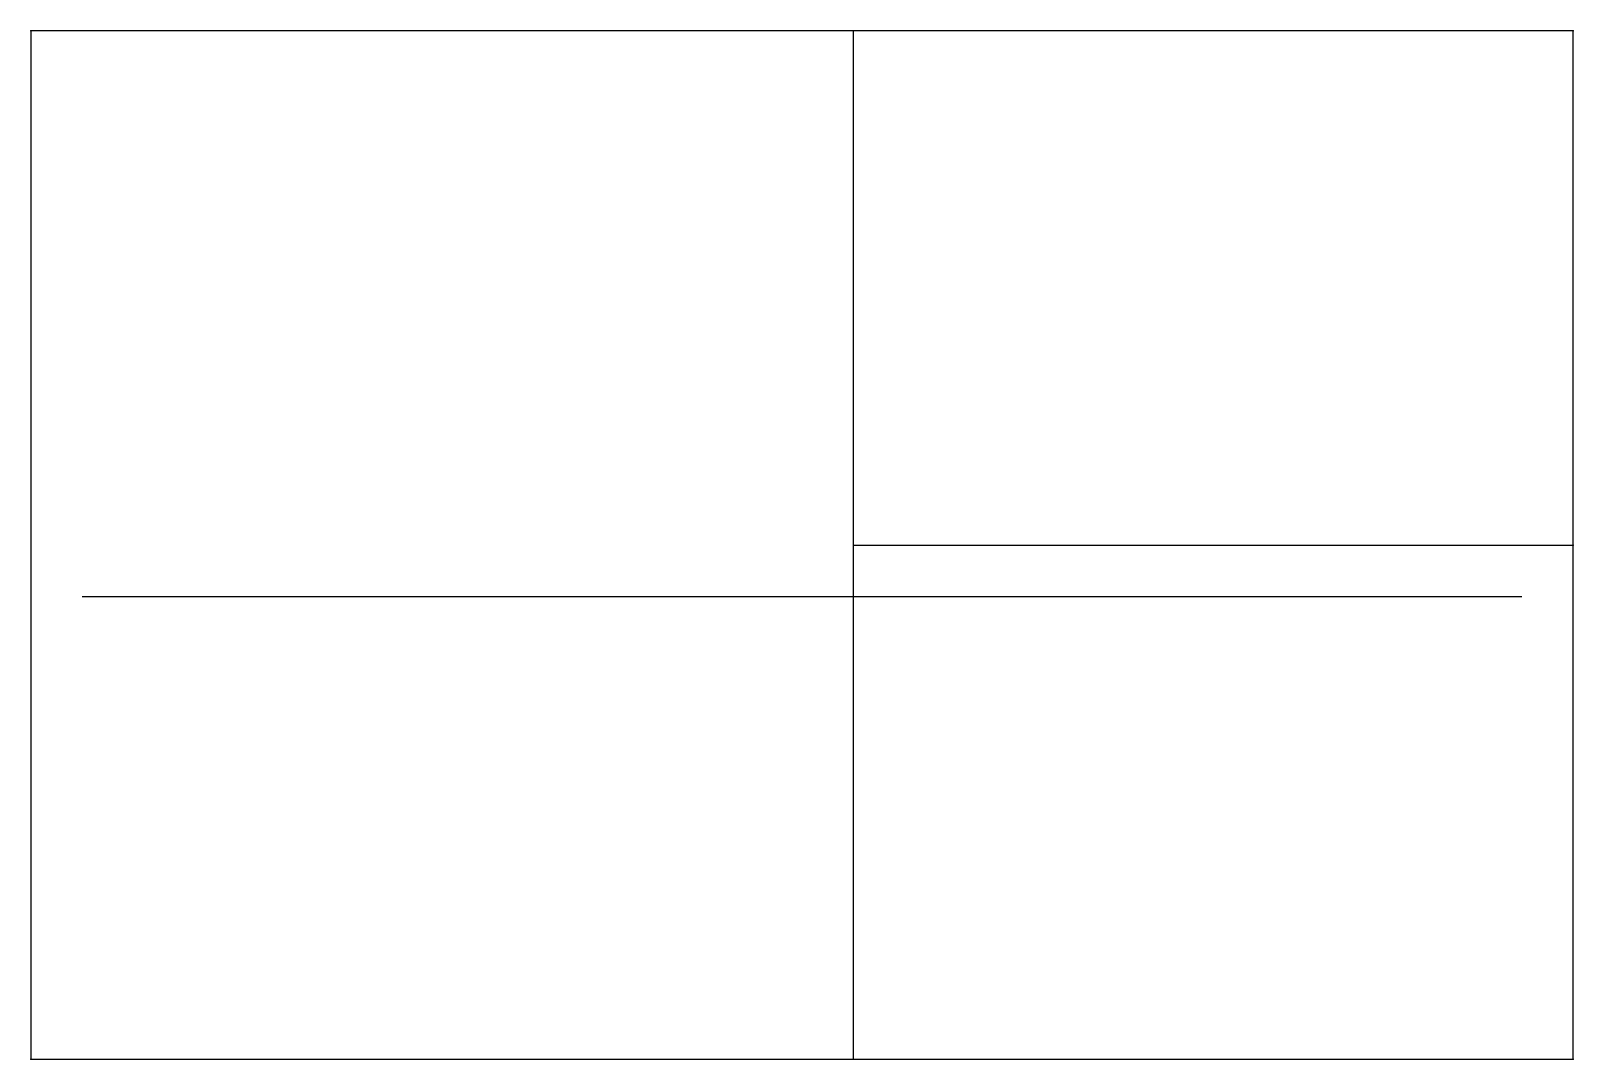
# Model space of a CAD drawing. Header units: metres. Extents: x 0 to 15, y 0 to 10.
import ezdxf

# ---------------------------------------------------------------- set-up
doc = ezdxf.new("R2010")
doc.units = ezdxf.units.M
for name, color, linetype in [('MEP', 5, 'Continuous'), ('STRUCTURE', 1, 'Continuous'), ('WALLS', 7, 'Continuous')]:
    doc.layers.add(name, color=color, linetype=linetype)

msp = doc.modelspace()

# ---------------------------------------------------------------- linework, layer by layer
at = {"layer": 'MEP'}
msp.add_line((0.5, 4.5), (14.5, 4.5), dxfattribs=at)
at = {"layer": 'STRUCTURE'}
for p in [(0, 10), (8, 10), (15, 10), (8, 5), (15, 5), (0, 0), (8, 0), (15, 0)]:
    msp.add_point(p, dxfattribs=at)
at = {"layer": 'WALLS'}
for p, q in [((15, 10), (0, 10)), ((0, 10), (0, 0)), ((8, 0), (8, 10)), ((15, 0), (15, 10)), ((8, 5), (15, 5)), ((0, 0), (15, 0))]:
    msp.add_line(p, q, dxfattribs=at)

doc.saveas('drawing.dxf')
